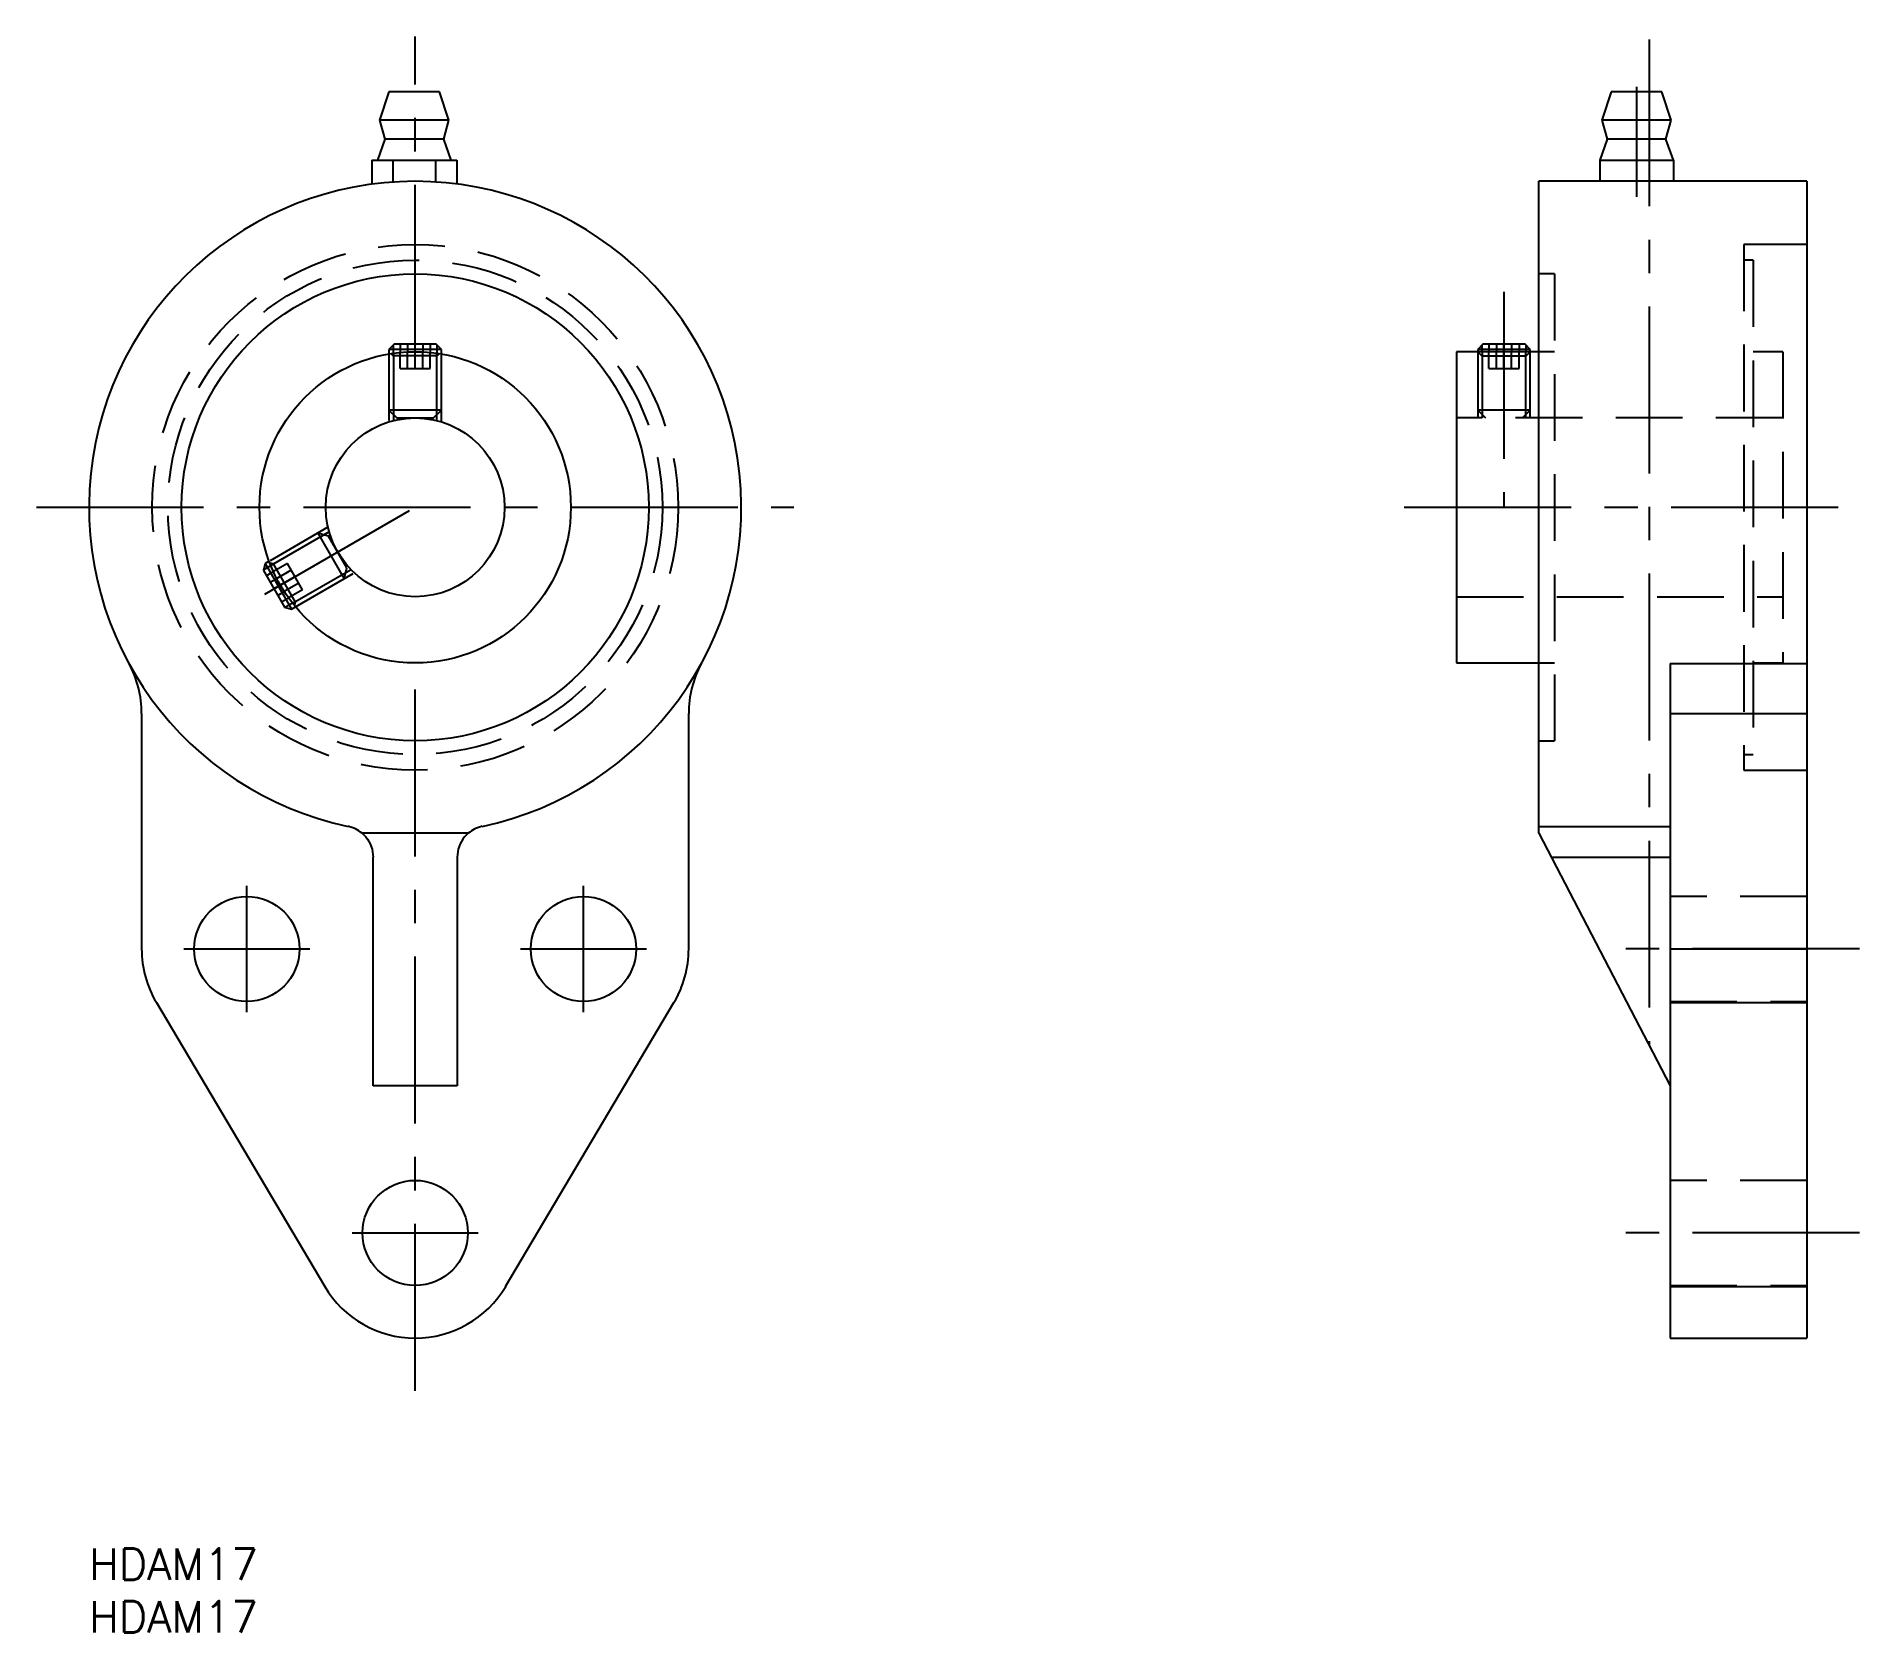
# Model space of a CAD drawing. Extents: x -5 to 168, y -8 to 144.
import ezdxf

# ---------------------------------------------------------------- set-up
doc = ezdxf.new("R2010")
doc.units = 0
doc.header["$LTSCALE"] = 0.5
doc.linetypes.add('CENTER', pattern=[50.8, 31.75, -6.35, 6.35, -6.35])
doc.linetypes.add('DASHED', pattern=[19.05, 12.7, -6.35])
for name, color, linetype in [('MSM_CENTER', 1, 'CENTER'), ('MSM_CONTINUOUS', 7, 'CONTINUOUS'), ('MSM_DASHED', 4, 'DASHED'), ('MSM_NARROW', 5, 'CONTINUOUS'), ('MSM_PART_NUMBER', 7, 'CONTINUOUS')]:
    doc.layers.add(name, color=color, linetype=linetype)
doc.styles.get("Standard").update_dxf_attribs({"font": 'txt.shx', "height": 3, "bigfont": 'bigfont.shx'})

msp = doc.modelspace()

# ---------------------------------------------------------------- linework, layer by layer
at = {"layer": 'MSM_CENTER'}
for p, q in [((31, 113.8), (31, 143.78)), ((148.3, 143.5), (148.3, 47.84)), ((147.1, 138.97), (147.1, 128.53)), ((134.5, 119.5), (134.5, 99)), ((-5, 99), (67, 99)), ((16.71, 90.75), (31, 99)), ((125, 99), (168.3, 99)), ((31, 15), (31, 84.2)), ((15, 51), (15, 63)), ((47, 51), (47, 63)), ((9, 57), (21, 57)), ((41, 57), (53, 57)), ((168.3, 57), (145.3, 57)), ((25, 30), (37, 30)), ((168.3, 30), (145.3, 30))]:
    msp.add_line(p, q, dxfattribs=at)
at = {"layer": 'MSM_CONTINUOUS'}
for p, q in [((28.51, 138.5), (27.61, 135.8)), ((33.31, 138.5), (28.51, 138.5)), ((34.21, 135.8), (33.31, 138.5)), ((144.7, 138.5), (143.8, 135.8)), ((149.5, 138.5), (144.7, 138.5)), ((150.4, 135.8), (149.5, 138.5)), ((27.61, 135.8), (28.11, 134)), ((34.21, 135.8), (27.61, 135.8)), ((33.71, 134), (34.21, 135.8)), ((143.8, 135.8), (144.3, 134)), ((150.4, 135.8), (143.8, 135.8)), ((149.9, 134), (150.4, 135.8)), ((28.11, 134), (27.41, 132)), ((33.71, 134), (28.11, 134)), ((34.41, 132), (33.71, 134)), ((144.3, 134), (143.6, 132)), ((149.9, 134), (144.3, 134)), ((150.6, 132), (149.9, 134)), ((26.87, 132), (34.95, 132)), ((26.87, 132), (26.87, 129.74)), ((28.89, 132), (28.89, 129.93)), ((32.93, 132), (32.93, 129.93)), ((34.95, 132), (34.95, 129.74)), ((143.6, 132), (150.6, 132)), ((143.6, 132), (143.6, 130)), ((147.1, 132), (147.1, 130)), ((150.6, 132), (150.6, 130)), ((137.8, 68), (137.8, 130)), ((163.3, 130), (137.8, 130)), ((163.3, 130), (163.3, 20)), ((28.99, 114.5), (28.5, 114.01)), ((33.01, 114.5), (28.99, 114.5)), ((29.56, 114.5), (29.56, 113.73)), ((30.28, 114.5), (30.28, 113.78)), ((31, 113.8), (31, 114.5)), ((31.72, 114.5), (31.72, 113.78)), ((32.44, 114.5), (32.44, 113.73)), ((33.5, 114.01), (33.01, 114.5)), ((132.49, 114.5), (132, 114.01)), ((136.51, 114.5), (132.49, 114.5)), ((133.06, 114.5), (133.06, 113.8)), ((133.78, 114.5), (133.78, 113.8)), ((134.5, 113.8), (134.5, 114.5)), ((135.22, 114.5), (135.22, 113.8)), ((135.94, 114.5), (135.94, 113.8)), ((137, 114.01), (136.51, 114.5)), ((33.5, 114.01), (28.5, 114.01)), ((28.5, 114.01), (28.5, 113.59)), ((33.5, 113.59), (33.5, 114.01)), ((137.8, 113.8), (130, 113.8)), ((130, 113.8), (130, 84.2)), ((132, 114.01), (132, 112.8)), ((137, 114.01), (132, 114.01)), ((137, 113.8), (137, 114.01)), ((16.75, 93.66), (16.57, 92.99)), ((17.12, 93.87), (16.75, 93.66)), ((16.75, 93.66), (19.25, 89.33)), ((16.57, 92.99), (18.58, 89.51)), ((16.85, 92.5), (17.52, 92.89)), ((17.22, 91.88), (17.84, 92.23)), ((18.18, 91.6), (17.58, 91.25)), ((17.94, 90.63), (18.56, 90.98)), ((18.3, 90), (18.97, 90.39)), ((18.58, 89.51), (19.25, 89.33)), ((19.25, 89.33), (19.62, 89.54)), ((130, 84.2), (137.8, 84.2)), ((150.3, 84.16), (150.3, 20)), ((5, 79.38), (5, 57)), ((57, 57), (57, 79.38)), ((36.04, 68), (25.96, 68)), ((25.96, 68), (26.12, 67.85)), ((26.12, 67.85), (26.3, 67.66)), ((26.3, 67.66), (26.46, 67.45)), ((35.7, 67.66), (35.54, 67.45)), ((35.88, 67.85), (35.7, 67.66)), ((36.04, 68), (35.88, 67.85)), ((137.8, 68), (150.3, 44)), ((26.46, 67.45), (26.6, 67.23)), ((26.6, 67.23), (26.72, 67)), ((26.72, 67), (26.82, 66.75)), ((26.82, 66.75), (26.9, 66.5)), ((26.9, 66.5), (26.95, 66.25)), ((26.95, 66.25), (26.99, 65.99)), ((26.99, 65.99), (27, 65.73)), ((35.01, 65.99), (35, 65.73)), ((35.05, 66.25), (35.01, 65.99)), ((35.1, 66.5), (35.05, 66.25)), ((35.18, 66.75), (35.1, 66.5)), ((35.28, 67), (35.18, 66.75)), ((35.4, 67.23), (35.28, 67)), ((35.54, 67.45), (35.4, 67.23)), ((27, 44), (27, 65.73)), ((35, 65.73), (35, 44)), ((6.4, 51.9), (22.4, 24.9)), ((39.6, 24.9), (55.6, 51.9)), ((35, 44), (27, 44)), ((150.3, 20), (163.3, 20))]:
    msp.add_line(p, q, dxfattribs=at)
for centre, radius in [((31, 99), 22.2), ((31, 99), 14.8), ((31, 99), 8.5), ((15, 57), 5), ((47, 57), 5), ((31, 30), 5)]:
    msp.add_circle(centre, radius, dxfattribs=at)
for centre, radius, start, end in [((31, 99), 31, 281.8812, 258.1188), ((-5, 79.38), 10, 360, 28.5921), ((67, 79.38), 10, 151.4079, 180), ((24, 65.73), 3, 49.2183, 78.1188), ((38, 65.73), 3, 101.8812, 130.7817), ((15, 57), 10, 180, 210.6507), ((47, 57), 10, 329.3493, 360), ((31, 30), 10, 210.6507, 329.3493)]:
    msp.add_arc(centre, radius, start, end, dxfattribs=at)
at = {"layer": 'MSM_DASHED'}
for p, q in [((163.3, 124), (157.3, 124)), ((157.3, 124), (157.3, 74)), ((158.2, 122.5), (157.3, 122.5)), ((158.2, 122.5), (158.2, 75.5)), ((139.3, 121.2), (137.8, 121.2)), ((139.3, 121.2), (139.3, 76.8)), ((28.5, 113.59), (28.5, 107.12)), ((28.91, 113.39), (28.68, 113.62)), ((33.09, 113.39), (28.91, 113.39)), ((28.93, 113.65), (28.93, 107.24)), ((29.56, 112.2), (29.56, 113.73)), ((30.28, 112.2), (30.28, 113.78)), ((31, 112.2), (31, 113.8)), ((31.72, 112.2), (31.72, 113.78)), ((32.44, 112.2), (32.44, 113.73)), ((33.07, 107.24), (33.07, 113.65)), ((33.09, 113.39), (33.32, 113.62)), ((33.5, 107.12), (33.5, 113.59)), ((132, 113.8), (132.43, 113.37)), ((132, 113.8), (132, 107.5)), ((132.01, 112.8), (132, 112.8)), ((132.43, 113.8), (132.43, 107.5)), ((136.57, 113.37), (132.43, 113.37)), ((133.06, 112.2), (133.06, 113.8)), ((133.78, 112.2), (133.78, 113.8)), ((134.5, 112.2), (134.5, 113.8)), ((135.22, 112.2), (135.22, 113.8)), ((135.94, 112.2), (135.94, 113.8)), ((136.57, 107.5), (136.57, 113.8)), ((136.57, 113.37), (137, 113.8)), ((137, 112.8), (136.99, 112.8)), ((137, 107.5), (137, 113.8)), ((139.3, 113.8), (137.8, 113.8)), ((161, 113.8), (158.2, 113.8)), ((161, 113.8), (161, 84.2)), ((29.56, 112.2), (32.44, 112.2)), ((133.06, 112.2), (135.94, 112.2)), ((28.5, 108.25), (29.25, 107.5)), ((33.5, 108.25), (28.5, 108.25)), ((29.25, 107.5), (32.75, 107.5)), ((32.75, 107.5), (33.5, 108.25)), ((161, 107.5), (130, 107.5)), ((132, 108.25), (132.75, 107.5)), ((137, 108.25), (132, 108.25)), ((136.25, 107.5), (137, 108.25)), ((22.71, 97.1), (17.12, 93.87)), ((22.83, 96.67), (17.27, 93.46)), ((22.76, 96.27), (21.74, 96.54)), ((21.74, 96.54), (24.24, 92.21)), ((24.51, 93.23), (22.76, 96.27)), ((17.49, 93.62), (17.18, 93.7)), ((17.49, 93.62), (19.58, 89.99)), ((18.85, 93.65), (17.52, 92.89)), ((20.29, 91.15), (18.85, 93.65)), ((19.21, 93.03), (17.84, 92.23)), ((19.57, 92.4), (18.18, 91.6)), ((19.34, 89.88), (24.89, 93.09)), ((19.62, 89.54), (25.21, 92.77)), ((24.24, 92.21), (24.51, 93.23)), ((19.93, 91.78), (18.56, 90.98)), ((20.29, 91.15), (18.97, 90.39)), ((130, 90.5), (161, 90.5)), ((19.58, 89.99), (19.5, 89.68)), ((137.8, 84.2), (139.3, 84.2)), ((158.2, 84.2), (161, 84.2)), ((137.8, 76.8), (139.3, 76.8)), ((157.3, 75.5), (158.2, 75.5)), ((157.3, 74), (163.3, 74)), ((163.3, 62), (150.3, 62)), ((150.3, 52), (163.3, 52)), ((163.3, 35), (150.3, 35)), ((150.3, 25), (163.3, 25))]:
    msp.add_line(p, q, dxfattribs=at)
for radius in [25, 23.5]:
    msp.add_circle((31, 99), radius, dxfattribs=at)
at = {"layer": 'MSM_NARROW'}
for p, q in [((28.93, 113.65), (28.93, 114.44)), ((33.07, 114.44), (33.07, 113.65)), ((132.43, 113.8), (132.43, 114.44)), ((136.57, 114.44), (136.57, 113.8)), ((16.59, 93.07), (17.27, 93.46)), ((19.34, 89.88), (18.66, 89.49)), ((150.3, 84.16), (163.3, 84.16)), ((150.3, 79.38), (163.3, 79.38)), ((137.8, 68.66), (150.3, 68.66)), ((138.98, 65.73), (150.3, 65.73)), ((150.3, 57), (163.3, 57)), ((150.3, 51.9), (163.3, 51.9)), ((150.3, 24.9), (163.3, 24.9))]:
    msp.add_line(p, q, dxfattribs=at)

# ---------------------------------------------------------------- texts
at = {"layer": 'MSM_PART_NUMBER'}
for p in [(0, -3), (0, -8)]:
    msp.add_text('HDAM17', height=3, dxfattribs=at).set_placement(p)

doc.saveas('drawing.dxf')
